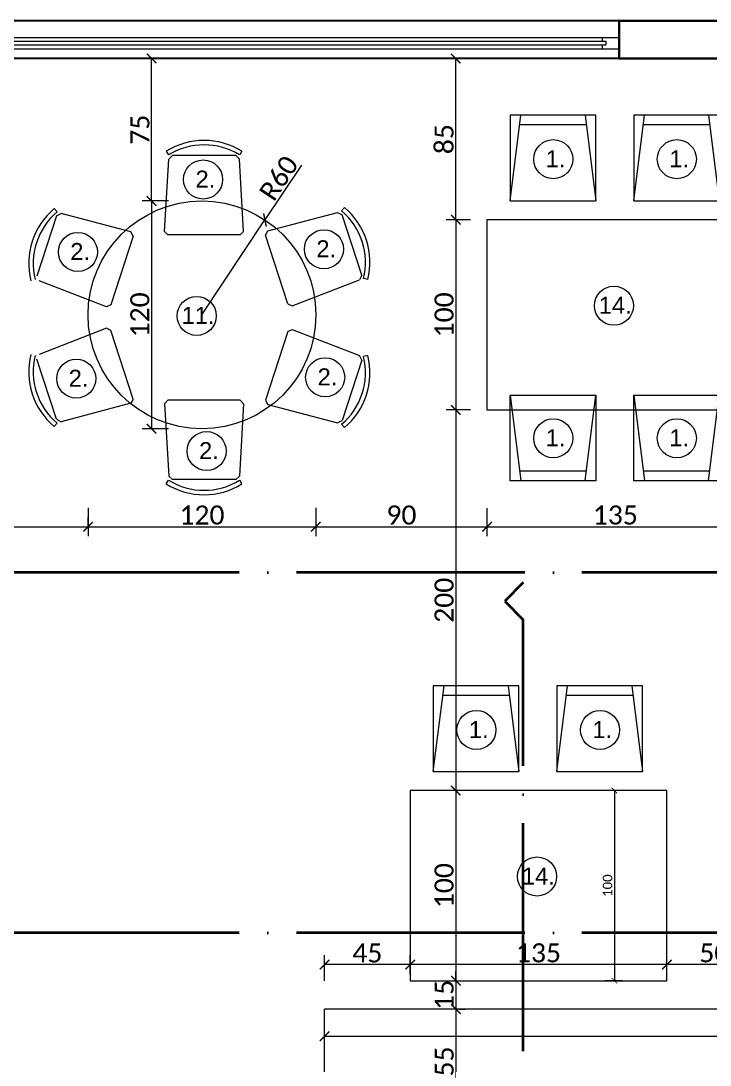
# Model space of a CAD drawing. Header units: centimetres. Extents: x -26724 to 60145, y -23645 to 6771.
# Drawn here: x -19110 to -18747, y 2330 to 2879 of the extents above; entities that cross this region are included whole.
import ezdxf

# ---------------------------------------------------------------- set-up
doc = ezdxf.new("R2010")
doc.units = ezdxf.units.CM
doc.linetypes.add('ACAD_ISO04W100', pattern=[30, 24, -3, 0, -3])
doc.linetypes.add('AUSGEZOGEN', pattern=[0])
for name, color, linetype, lineweight in [('4.KOTE', 88, 'Continuous', 15), ('namestaj', 8, 'Continuous', 9), ('namjestaj', 150, 'Continuous', 5), ('prozori', 140, 'Continuous', 13), ('zid', 7, 'Continuous', 40)]:
    doc.layers.add(name, color=color, linetype=linetype, lineweight=lineweight)
doc.layers.add('IZGLED 2', color=253, linetype='Continuous', lineweight=9, true_color=0x828282)
doc.layers.add('pozicije', color=7, linetype='Continuous')
doc.styles.add('0.15', font='arial.ttf', dxfattribs={"height": 0.15})
doc.styles.get("Standard").update_dxf_attribs({"font": 'calibri.ttf'})
doc.dimstyles.new('ja 1 30 izgledi zidova', dxfattribs={"dimtxt": 5, "dimasz": 3, "dimexe": 5, "dimexo": 5, "dimgap": 1, "dimtad": 1, "dimdec": 0, "dimtxsty": 'Standard', "dimblk": 'ARCHTICK', "dimcen": 2.5, "dimclrd": 256, "dimclrt": 7, "dimadec": 0, "dimazin": 0, "dimtfac": 1, "dimtdec": 0, "dimtix": 1, "dimtmove": 1, "dimatfit": 3, "dimldrblk": 'ARCHTICK', "dimfxl": 5, "dimfxlon": 1, "dimlwd": 0, "dimlwe": 9, "dimarcsym": 0})
doc.dimstyles.new('ja 1 50', dxfattribs={"dimtxt": 10, "dimasz": 5, "dimexe": 5, "dimexo": 5, "dimgap": 1, "dimtad": 1, "dimdec": 0, "dimtxsty": 'Standard', "dimblk": 'ARCHTICK', "dimcen": 2.5, "dimclrd": 256, "dimclrt": 7, "dimadec": 0, "dimazin": 0, "dimtfac": 1, "dimtdec": 0, "dimtix": 1, "dimtmove": 1, "dimatfit": 3, "dimldrblk": 'ARCHTICK', "dimfxl": 10, "dimfxlon": 1, "dimlwd": 0, "dimlwe": 9, "dimarcsym": 0})

# ---------------------------------------------------------------- blocks, each defined once
blk = doc.blocks.new('dto')
at = {"layer": 'namjestaj', "linetype": 'AUSGEZOGEN', "transparency": 33554687}
for p, q in [((2327.05, 2520.92, 13.5), (2327.03, 2475.92, 13.5)), ((2327.03, 2475.92, 13.5), (2332.68, 2520.91, 13.5)), ((2372.05, 2520.9, 13.5), (2327.05, 2520.92, 13.5)), ((2327.05, 2520.92, 13.5), (2327.05, 2520.92, 13.5)), ((2366.43, 2520.9, 13.5), (2372.03, 2475.9, 13.5)), ((2372.03, 2475.9, 13.5), (2372.05, 2520.9, 13.5)), ((2392.05, 2520.92, 13.5), (2392.03, 2475.92, 13.5)), ((2392.03, 2475.92, 13.5), (2397.68, 2520.91, 13.5)), ((2437.05, 2520.9, 13.5), (2392.05, 2520.92, 13.5)), ((2392.05, 2520.92, 13.5), (2392.05, 2520.92, 13.5)), ((2431.43, 2520.9, 13.5), (2437.03, 2475.9, 13.5)), ((2437.03, 2475.9, 13.5), (2437.05, 2520.9, 13.5)), ((2367.05, 2515.9, 13.5), (2332.05, 2515.91, 13.5)), ((2432.05, 2515.9, 13.5), (2397.05, 2515.91, 13.5)), ((2327.03, 2475.92, 13.5), (2372.03, 2475.9, 13.5)), ((2392.03, 2475.92, 13.5), (2437.03, 2475.9, 13.5))]:
    blk.add_line(p, q, dxfattribs=at)
at = {"layer": 'namjestaj', "elevation": 13.5}
blk.add_lwpolyline([(2449.86, 2365.91), (2449.86, 2465.91), (2314.86, 2465.91), (2314.86, 2365.91), (2449.86, 2365.91)], dxfattribs=at)
blk = doc.blocks.new('hzzzhhh')
at = {"layer": 'namjestaj', "linetype": 'AUSGEZOGEN', "transparency": 33554687}
for p, q in [((1852.43, 2784.08, 13.5), (1858.07, 2829.08, 13.5)), ((1852.45, 2829.08, 13.5), (1852.43, 2784.08, 13.5)), ((1897.45, 2829.06, 13.5), (1852.45, 2829.08, 13.5)), ((1852.45, 2829.08, 13.5), (1852.45, 2829.08, 13.5)), ((1891.82, 2829.07, 13.5), (1897.43, 2784.06, 13.5)), ((1897.43, 2784.06, 13.5), (1897.45, 2829.06, 13.5)), ((1917.43, 2784.08, 13.5), (1923.07, 2829.08, 13.5)), ((1917.45, 2829.08, 13.5), (1917.43, 2784.08, 13.5)), ((1962.45, 2829.06, 13.5), (1917.45, 2829.08, 13.5)), ((1917.45, 2829.08, 13.5), (1917.45, 2829.08, 13.5)), ((1956.82, 2829.07, 13.5), (1962.43, 2784.06, 13.5)), ((1962.43, 2784.06, 13.5), (1962.45, 2829.06, 13.5)), ((1892.45, 2824.07, 13.5), (1857.45, 2824.08, 13.5)), ((1957.45, 2824.07, 13.5), (1922.45, 2824.08, 13.5)), ((1852.43, 2784.08, 13.5), (1897.43, 2784.06, 13.5)), ((1917.43, 2784.08, 13.5), (1962.43, 2784.06, 13.5)), ((1852.43, 2681.84, 13.5), (1897.43, 2681.86, 13.5)), ((1852.43, 2681.84, 13.5), (1858.07, 2636.84, 13.5)), ((1852.45, 2636.84, 13.5), (1852.43, 2681.84, 13.5)), ((1891.82, 2636.86, 13.5), (1897.43, 2681.86, 13.5)), ((1897.43, 2681.86, 13.5), (1897.45, 2636.86, 13.5)), ((1917.43, 2681.84, 13.5), (1962.43, 2681.86, 13.5)), ((1917.43, 2681.84, 13.5), (1923.07, 2636.84, 13.5)), ((1917.45, 2636.84, 13.5), (1917.43, 2681.84, 13.5)), ((1956.82, 2636.86, 13.5), (1962.43, 2681.86, 13.5)), ((1962.43, 2681.86, 13.5), (1962.45, 2636.86, 13.5)), ((1892.45, 2641.86, 13.5), (1857.45, 2641.84, 13.5)), ((1957.45, 2641.86, 13.5), (1922.45, 2641.84, 13.5)), ((1897.45, 2636.86, 13.5), (1852.45, 2636.84, 13.5)), ((1852.45, 2636.84, 13.5), (1852.45, 2636.84, 13.5)), ((1962.45, 2636.86, 13.5), (1917.45, 2636.84, 13.5)), ((1917.45, 2636.84, 13.5), (1917.45, 2636.84, 13.5))]:
    blk.add_line(p, q, dxfattribs=at)
at = {"layer": 'namjestaj', "elevation": 13.5}
blk.add_lwpolyline([(1975.26, 2674.08), (1975.26, 2774.08), (1840.26, 2774.08), (1840.26, 2674.08), (1975.26, 2674.08)], dxfattribs=at)
blk = doc.blocks.new('tttt')
at = {"layer": 'namjestaj', "linetype": 'AUSGEZOGEN', "transparency": 33554687}
for p, q in [((982.74, 1351.88, 13.5), (984.85, 1389.85, 13.5)), ((983.55, 1394.01, 13.5), (984.77, 1392.04, 13.5)), ((984.85, 1389.85, 13.5), (986.81, 1391.7, 13.5)), ((1020.14, 1391.7, 13.5), (986.81, 1391.7, 13.5)), ((1020.14, 1391.7, 13.5), (1022.09, 1389.85, 13.5)), ((1024.2, 1351.88, 13.5), (1022.09, 1389.85, 13.5)), ((1023.41, 1394.01, 13.5), (1022.19, 1392.04, 13.5)), ((924.68, 1363.84, 13.5), (926.17, 1362.07, 13.5)), ((1036.97, 1352.16, 13.5), (1073.73, 1361.88, 13.5)), ((1073.73, 1361.88, 13.5), (1076.09, 1360.6, 13.5)), ((1077.28, 1364.41, 13.5), (1075.79, 1362.64, 13.5)), ((925.86, 1360.02, 13.5), (915.56, 1328.32, 13.5)), ((925.86, 1360.02, 13.5), (928.23, 1361.31, 13.5)), ((964.99, 1351.58, 13.5), (928.23, 1361.31, 13.5)), ((1086.39, 1328.89, 13.5), (1076.09, 1360.6, 13.5)), ((966.21, 1349.34, 13.5), (964.99, 1351.58, 13.5)), ((984.49, 1350.03, 13.5), (982.74, 1351.88, 13.5)), ((1022.45, 1350.03, 13.5), (1024.2, 1351.88, 13.5)), ((1035.75, 1349.92, 13.5), (1036.97, 1352.16, 13.5)), ((966.21, 1349.34, 13.5), (954.47, 1313.24, 13.5)), ((1022.45, 1350.03, 13.5), (984.49, 1350.03, 13.5)), ((1047.48, 1313.82, 13.5), (1035.75, 1349.92, 13.5)), ((952.18, 1312.15, 13.5), (916.72, 1325.89, 13.5)), ((1049.78, 1312.73, 13.5), (1085.24, 1326.46, 13.5)), ((1086.39, 1328.89, 13.5), (1085.24, 1326.46, 13.5)), ((1089.6, 1326.5, 13.5), (1087.35, 1327.05, 13.5)), ((954.47, 1313.24, 13.5), (952.18, 1312.15, 13.5)), ((1047.48, 1313.82, 13.5), (1049.78, 1312.73, 13.5)), ((952.18, 1300.92, 13.5), (916.72, 1287.18, 13.5)), ((954.47, 1299.83, 13.5), (952.18, 1300.92, 13.5)), ((966.21, 1263.72, 13.5), (954.47, 1299.83, 13.5)), ((1047.48, 1299.25, 13.5), (1035.75, 1263.14, 13.5)), ((1047.48, 1299.25, 13.5), (1049.78, 1300.34, 13.5)), ((1049.78, 1300.34, 13.5), (1085.24, 1286.6, 13.5)), ((1086.39, 1284.17, 13.5), (1085.24, 1286.6, 13.5)), ((1089.6, 1286.56, 13.5), (1087.35, 1286.01, 13.5)), ((925.86, 1253.05, 13.5), (915.56, 1284.75, 13.5)), ((1086.39, 1284.17, 13.5), (1076.09, 1252.47, 13.5)), ((966.21, 1263.72, 13.5), (964.99, 1261.49, 13.5)), ((984.49, 1263.04, 13.5), (982.74, 1261.19, 13.5)), ((1022.45, 1263.04, 13.5), (984.49, 1263.04, 13.5)), ((1022.45, 1263.04, 13.5), (1024.2, 1261.19, 13.5)), ((1035.75, 1263.14, 13.5), (1036.97, 1260.91, 13.5)), ((964.99, 1261.49, 13.5), (928.23, 1251.76, 13.5)), ((982.74, 1261.19, 13.5), (984.85, 1223.22, 13.5)), ((1024.2, 1261.19, 13.5), (1022.09, 1223.22, 13.5)), ((1036.97, 1260.91, 13.5), (1073.73, 1251.18, 13.5)), ((925.86, 1253.05, 13.5), (928.23, 1251.76, 13.5)), ((1073.73, 1251.18, 13.5), (1076.09, 1252.47, 13.5)), ((924.68, 1249.23, 13.5), (926.17, 1250.99, 13.5)), ((1077.28, 1248.66, 13.5), (1075.79, 1250.42, 13.5)), ((983.55, 1219.06, 13.5), (984.77, 1221.03, 13.5)), ((984.85, 1223.22, 13.5), (986.81, 1221.37, 13.5)), ((1020.14, 1221.37, 13.5), (986.81, 1221.37, 13.5)), ((1020.14, 1221.37, 13.5), (1022.09, 1223.22, 13.5)), ((1023.41, 1219.06, 13.5), (1022.19, 1221.03, 13.5))]:
    blk.add_line(p, q, dxfattribs=at)
blk.add_circle((1002.36, 1307.97, 13.5), 59.9, dxfattribs=at)
for centre, radius, start, end in [((1003.48, 1361.87, 13.5), 37.82, 58.1974, 121.8026), ((1003.48, 1361.87, 13.5), 35.5, 58.1974, 121.8026), ((949.08, 1334.95, 13.5), 37.82, 130.1974, 193.8026), ((949.08, 1334.95, 13.5), 35.5, 130.1974, 193.8026), ((1052.87, 1335.52, 13.5), 35.5, 346.1974, 49.8026), ((1052.87, 1335.52, 13.5), 37.82, 346.1974, 49.8026), ((949.08, 1278.11, 13.5), 37.82, 166.1974, 229.8026), ((949.08, 1278.11, 13.5), 35.5, 166.1974, 229.8026), ((1052.87, 1277.54, 13.5), 35.5, 310.1974, 13.8026), ((1052.87, 1277.54, 13.5), 37.82, 310.1974, 13.8026), ((1003.48, 1251.2, 13.5), 35.5, 238.1974, 301.8026), ((1003.48, 1251.2, 13.5), 37.82, 238.1974, 301.8026)]:
    blk.add_arc(centre, radius, start, end, dxfattribs=at)
blk = doc.blocks.new('_ArchTick')
at = {"color": 0, "linetype": 'ByBlock', "const_width": 0.15}
blk.add_lwpolyline([(-0.5, -0.5), (0.5, 0.5)], dxfattribs=at)
blk = doc.blocks.new('*D275')
at = {"layer": '4.KOTE', "color": 0, "lineweight": 9, "transparency": 16777216}
for p, q in [((-18793.44, 2473.91), (-18802.68, 2473.91)), ((-18793.44, 2373.91), (-18802.68, 2373.91))]:
    blk.add_line(p, q, dxfattribs=at)
at = {"layer": '4.KOTE', "lineweight": 0, "transparency": 16777216}
blk.add_line((-18797.68, 2473.91), (-18797.68, 2373.91), dxfattribs=at)
at = {"layer": 'Defpoints', "color": 0, "transparency": 16777216}
for p in [(-18770.07, 2473.91, 13.5), (-18797.68, 2373.91), (-18770.07, 2373.91, 13.5)]:
    blk.add_point(p, dxfattribs=at)
at = {"layer": '4.KOTE', "lineweight": 0, "transparency": 16777216, "xscale": 3, "yscale": 3, "zscale": 3}
for p, rotation in [((-18797.68, 2473.91), 90), ((-18797.68, 2373.91), 270)]:
    blk.add_blockref('_ArchTick', p, dxfattribs=dict(at, rotation=rotation))
at = {"layer": '4.KOTE', "color": 7, "transparency": 16777216, "insert": (-18801.24, 2423.91), "char_height": 5, "attachment_point": 5, "rotation": 90}
blk.add_mtext('100', dxfattribs=at)
blk = doc.blocks.new('*D1588')
at = {"layer": '4.KOTE', "color": 0, "lineweight": 9, "transparency": 16777216}
for p, q in [((-19032.18, 2783.95), (-19046.08, 2783.95)), ((-19032.22, 2664.19), (-19046.08, 2664.19))]:
    blk.add_line(p, q, dxfattribs=at)
at = {"layer": '4.KOTE', "lineweight": 0, "transparency": 16777216}
blk.add_line((-19041.08, 2783.95), (-19041.08, 2664.19), dxfattribs=at)
at = {"layer": 'Defpoints', "color": 0, "transparency": 16777216}
for p in [(-19012.74, 2783.95, 13.5), (-19041.08, 2664.19), (-19013.54, 2664.19, 13.5)]:
    blk.add_point(p, dxfattribs=at)
at = {"layer": '4.KOTE', "lineweight": 0, "transparency": 16777216, "xscale": 5, "yscale": 5, "zscale": 5}
for p, rotation in [((-19041.08, 2783.95), 90), ((-19041.08, 2664.19), 270)]:
    blk.add_blockref('_ArchTick', p, dxfattribs=dict(at, rotation=rotation))
at = {"layer": '4.KOTE', "color": 7, "transparency": 16777216, "insert": (-19047.2, 2724.07), "char_height": 10, "attachment_point": 5, "rotation": 90}
blk.add_mtext('120', dxfattribs=at)
blk = doc.blocks.new('*D1589')
at = {"layer": '4.KOTE', "color": 0, "lineweight": 9, "transparency": 16777216}
for p, q in [((-19074.46, 2622.55), (-19074.46, 2607.65)), ((-18954.67, 2622.55), (-18954.67, 2607.65))]:
    blk.add_line(p, q, dxfattribs=at)
at = {"layer": '4.KOTE', "lineweight": 0, "transparency": 16777216}
blk.add_line((-19074.46, 2612.65), (-18954.67, 2612.65), dxfattribs=at)
at = {"layer": 'Defpoints', "color": 0, "transparency": 16777216}
for p in [(-19074.46, 2724.22, 13.5), (-18954.67, 2723.93, 13.5), (-18954.67, 2612.65)]:
    blk.add_point(p, dxfattribs=at)
at = {"layer": '4.KOTE', "lineweight": 0, "transparency": 16777216, "xscale": 5, "yscale": 5, "zscale": 5, "rotation": 180}
blk.add_blockref('_ArchTick', (-19074.46, 2612.65), dxfattribs=at)
at = {"layer": '4.KOTE', "lineweight": 0, "transparency": 16777216, "xscale": 5, "yscale": 5, "zscale": 5}
blk.add_blockref('_ArchTick', (-18954.67, 2612.65), dxfattribs=at)
at = {"layer": '4.KOTE', "color": 7, "transparency": 16777216, "insert": (-19014.56, 2618.77), "char_height": 10, "attachment_point": 5}
blk.add_mtext('120', dxfattribs=at)
blk = doc.blocks.new('*D1590')
at = {"layer": '4.KOTE', "color": 0, "lineweight": 9, "transparency": 16777216}
for p, q in [((-18954.67, 2622.55), (-18954.67, 2607.65)), ((-18864.67, 2622.35), (-18864.67, 2607.65))]:
    blk.add_line(p, q, dxfattribs=at)
at = {"layer": '4.KOTE', "lineweight": 0, "transparency": 16777216}
blk.add_line((-18954.67, 2612.65), (-18864.67, 2612.65), dxfattribs=at)
at = {"layer": 'Defpoints', "color": 0, "transparency": 16777216}
for p in [(-18954.67, 2723.93, 13.5), (-18864.67, 2674.08, 13.5), (-18864.67, 2612.65)]:
    blk.add_point(p, dxfattribs=at)
at = {"layer": '4.KOTE', "lineweight": 0, "transparency": 16777216, "xscale": 5, "yscale": 5, "zscale": 5, "rotation": 180}
blk.add_blockref('_ArchTick', (-18954.67, 2612.65), dxfattribs=at)
at = {"layer": '4.KOTE', "lineweight": 0, "transparency": 16777216, "xscale": 5, "yscale": 5, "zscale": 5}
blk.add_blockref('_ArchTick', (-18864.67, 2612.65), dxfattribs=at)
at = {"layer": '4.KOTE', "color": 7, "transparency": 16777216, "insert": (-18909.67, 2618.77), "char_height": 10, "attachment_point": 5}
blk.add_mtext('90', dxfattribs=at)
blk = doc.blocks.new('*D1591')
at = {"layer": '4.KOTE', "color": 0, "lineweight": 9, "transparency": 16777216}
for p, q in [((-18864.67, 2622.35), (-18864.67, 2607.65)), ((-18729.67, 2622.35), (-18729.67, 2607.65))]:
    blk.add_line(p, q, dxfattribs=at)
at = {"layer": '4.KOTE', "lineweight": 0, "transparency": 16777216}
blk.add_line((-18864.67, 2612.65), (-18729.67, 2612.65), dxfattribs=at)
at = {"layer": 'Defpoints', "color": 0, "transparency": 16777216}
for p in [(-18864.67, 2674.08, 13.5), (-18729.67, 2674.08, 13.5), (-18729.67, 2612.65)]:
    blk.add_point(p, dxfattribs=at)
at = {"layer": '4.KOTE', "lineweight": 0, "transparency": 16777216, "xscale": 5, "yscale": 5, "zscale": 5, "rotation": 180}
blk.add_blockref('_ArchTick', (-18864.67, 2612.65), dxfattribs=at)
at = {"layer": '4.KOTE', "lineweight": 0, "transparency": 16777216, "xscale": 5, "yscale": 5, "zscale": 5}
blk.add_blockref('_ArchTick', (-18729.67, 2612.65), dxfattribs=at)
at = {"layer": '4.KOTE', "color": 7, "transparency": 16777216, "insert": (-18797.17, 2618.77), "char_height": 10, "attachment_point": 5}
blk.add_mtext('135', dxfattribs=at)
blk = doc.blocks.new('*D1599')
at = {"layer": '4.KOTE', "color": 0, "lineweight": 9, "transparency": 16777216}
for p, q in [((-19278.07, 2622.16), (-19278.07, 2607.65)), ((-19074.46, 2612.65), (-19074.46, 2617.65))]:
    blk.add_line(p, q, dxfattribs=at)
at = {"layer": '4.KOTE', "lineweight": 0, "transparency": 16777216}
blk.add_line((-19278.07, 2612.65), (-19074.46, 2612.65), dxfattribs=at)
at = {"layer": 'Defpoints', "color": 0, "transparency": 16777216}
for p in [(-19278.07, 2658.87, 13.5), (-19074.46, 2612.65), (-19074.46, 2612.65)]:
    blk.add_point(p, dxfattribs=at)
at = {"layer": '4.KOTE', "lineweight": 0, "transparency": 16777216, "xscale": 5, "yscale": 5, "zscale": 5, "rotation": 180}
blk.add_blockref('_ArchTick', (-19278.07, 2612.65), dxfattribs=at)
at = {"layer": '4.KOTE', "lineweight": 0, "transparency": 16777216, "xscale": 5, "yscale": 5, "zscale": 5}
blk.add_blockref('_ArchTick', (-19074.46, 2612.65), dxfattribs=at)
at = {"layer": '4.KOTE', "color": 7, "transparency": 16777216, "insert": (-19176.27, 2618.77), "char_height": 10, "attachment_point": 5}
blk.add_mtext('204', dxfattribs=at)
blk = doc.blocks.new('*D1627')
at = {"layer": '4.KOTE', "color": 0, "lineweight": 9, "transparency": 16777216}
for p, q in [((-19031.98, 2858.89), (-19046.08, 2858.89)), ((-19032.27, 2783.97), (-19046.08, 2783.97))]:
    blk.add_line(p, q, dxfattribs=at)
at = {"layer": '4.KOTE', "lineweight": 0, "transparency": 16777216}
blk.add_line((-19041.08, 2783.97), (-19041.08, 2858.89), dxfattribs=at)
at = {"layer": 'Defpoints', "color": 0, "transparency": 16777216}
for p in [(-19041.08, 2858.89), (-19008.94, 2858.89, 13.5), (-19014.23, 2783.97, 13.5)]:
    blk.add_point(p, dxfattribs=at)
at = {"layer": '4.KOTE', "lineweight": 0, "transparency": 16777216, "xscale": 5, "yscale": 5, "zscale": 5}
for p, rotation in [((-19041.08, 2858.89), 90), ((-19041.08, 2783.97), 270)]:
    blk.add_blockref('_ArchTick', p, dxfattribs=dict(at, rotation=rotation))
at = {"layer": '4.KOTE', "color": 7, "transparency": 16777216, "insert": (-19047.15, 2821.43), "char_height": 10, "attachment_point": 5, "rotation": 90}
blk.add_mtext('75', dxfattribs=at)
blk = doc.blocks.new('*D1628')
at = {"layer": '4.KOTE', "color": 0, "lineweight": 9, "transparency": 16777216}
for p, q in [((-18873.38, 2858.89), (-18886.06, 2858.89)), ((-18873.38, 2774.08), (-18886.06, 2774.08))]:
    blk.add_line(p, q, dxfattribs=at)
at = {"layer": '4.KOTE', "lineweight": 0, "transparency": 16777216}
blk.add_line((-18881.06, 2774.08), (-18881.06, 2858.89), dxfattribs=at)
at = {"layer": 'Defpoints', "color": 0, "transparency": 16777216}
for p in [(-18881.06, 2858.89), (-18864.67, 2858.89, 13.5), (-18864.67, 2774.08, 13.5)]:
    blk.add_point(p, dxfattribs=at)
at = {"layer": '4.KOTE', "lineweight": 0, "transparency": 16777216, "xscale": 5, "yscale": 5, "zscale": 5}
for p, rotation in [((-18881.06, 2858.89), 90), ((-18881.06, 2774.08), 270)]:
    blk.add_blockref('_ArchTick', p, dxfattribs=dict(at, rotation=rotation))
at = {"layer": '4.KOTE', "color": 7, "transparency": 16777216, "insert": (-18887.19, 2816.48), "char_height": 10, "attachment_point": 5, "rotation": 90}
blk.add_mtext('85', dxfattribs=at)
blk = doc.blocks.new('*D1629')
at = {"layer": '4.KOTE', "color": 0, "lineweight": 9, "transparency": 16777216}
for p, q in [((-18873.38, 2774.08), (-18886.06, 2774.08)), ((-18873.38, 2674.08), (-18886.06, 2674.08))]:
    blk.add_line(p, q, dxfattribs=at)
at = {"layer": '4.KOTE', "lineweight": 0, "transparency": 16777216}
blk.add_line((-18881.06, 2774.08), (-18881.06, 2674.08), dxfattribs=at)
at = {"layer": 'Defpoints', "color": 0, "transparency": 16777216}
for p in [(-18864.67, 2774.08, 13.5), (-18881.06, 2674.08), (-18864.67, 2674.08, 13.5)]:
    blk.add_point(p, dxfattribs=at)
at = {"layer": '4.KOTE', "lineweight": 0, "transparency": 16777216, "xscale": 5, "yscale": 5, "zscale": 5}
for p, rotation in [((-18881.06, 2774.08), 90), ((-18881.06, 2674.08), 270)]:
    blk.add_blockref('_ArchTick', p, dxfattribs=dict(at, rotation=rotation))
at = {"layer": '4.KOTE', "color": 7, "transparency": 16777216, "insert": (-18887.19, 2724.08), "char_height": 10, "attachment_point": 5, "rotation": 90}
blk.add_mtext('100', dxfattribs=at)
blk = doc.blocks.new('*D1630')
at = {"layer": '4.KOTE', "color": 0, "lineweight": 9, "transparency": 16777216}
for p, q in [((-18873.38, 2674.08), (-18886.06, 2674.08)), ((-18882.8, 2473.91), (-18886.06, 2473.91))]:
    blk.add_line(p, q, dxfattribs=at)
at = {"layer": '4.KOTE', "lineweight": 0, "transparency": 16777216}
blk.add_line((-18881.06, 2674.08), (-18881.06, 2473.91), dxfattribs=at)
at = {"layer": 'Defpoints', "color": 0, "transparency": 16777216}
for p in [(-18864.67, 2674.08, 13.5), (-18881.06, 2473.91, 13.5), (-18881.06, 2473.91)]:
    blk.add_point(p, dxfattribs=at)
at = {"layer": '4.KOTE', "lineweight": 0, "transparency": 16777216, "xscale": 5, "yscale": 5, "zscale": 5}
for p, rotation in [((-18881.06, 2674.08), 90), ((-18881.06, 2473.91), 270)]:
    blk.add_blockref('_ArchTick', p, dxfattribs=dict(at, rotation=rotation))
at = {"layer": '4.KOTE', "color": 7, "transparency": 16777216, "insert": (-18887.19, 2573.99), "char_height": 10, "attachment_point": 5, "rotation": 90}
blk.add_mtext('200', dxfattribs=at)
blk = doc.blocks.new('*D1631')
at = {"layer": '4.KOTE', "color": 0, "lineweight": 9, "transparency": 16777216}
for p, q in [((-18882.8, 2473.91), (-18886.06, 2473.91)), ((-18879.33, 2373.91), (-18876.06, 2373.91))]:
    blk.add_line(p, q, dxfattribs=at)
at = {"layer": '4.KOTE', "lineweight": 0, "transparency": 16777216}
blk.add_line((-18881.06, 2473.91), (-18881.06, 2373.91), dxfattribs=at)
at = {"layer": 'Defpoints', "color": 0, "transparency": 16777216}
for p in [(-18881.06, 2473.91, 13.5), (-18881.06, 2373.91, 13.5), (-18881.06, 2373.91)]:
    blk.add_point(p, dxfattribs=at)
at = {"layer": '4.KOTE', "lineweight": 0, "transparency": 16777216, "xscale": 5, "yscale": 5, "zscale": 5}
for p, rotation in [((-18881.06, 2473.91), 90), ((-18881.06, 2373.91), 270)]:
    blk.add_blockref('_ArchTick', p, dxfattribs=dict(at, rotation=rotation))
at = {"layer": '4.KOTE', "color": 7, "transparency": 16777216, "insert": (-18887.19, 2423.91), "char_height": 10, "attachment_point": 5, "rotation": 90}
blk.add_mtext('100', dxfattribs=at)
blk = doc.blocks.new('*D1632')
at = {"layer": '4.KOTE', "lineweight": 0, "transparency": 16777216}
for p, q in [((-18881.06, 2373.91), (-18881.06, 2378.91)), ((-18881.06, 2373.91), (-18881.06, 2358.98)), ((-18881.06, 2358.98), (-18881.06, 2353.98))]:
    blk.add_line(p, q, dxfattribs=at)
at = {"layer": '4.KOTE', "color": 0, "lineweight": 9, "transparency": 16777216}
for p, q in [((-18879.33, 2373.91), (-18876.06, 2373.91)), ((-18879.33, 2358.98), (-18876.06, 2358.98))]:
    blk.add_line(p, q, dxfattribs=at)
at = {"layer": 'Defpoints', "color": 0, "transparency": 16777216}
for p in [(-18881.06, 2373.91, 13.5), (-18881.06, 2358.98, 13.5), (-18881.06, 2358.98)]:
    blk.add_point(p, dxfattribs=at)
at = {"layer": '4.KOTE', "lineweight": 0, "transparency": 16777216, "xscale": 5, "yscale": 5, "zscale": 5}
for p, rotation in [((-18881.06, 2373.91), 270), ((-18881.06, 2358.98), 90)]:
    blk.add_blockref('_ArchTick', p, dxfattribs=dict(at, rotation=rotation))
at = {"layer": '4.KOTE', "color": 7, "transparency": 16777216, "insert": (-18887.15, 2366.44), "char_height": 10, "attachment_point": 5, "rotation": 90}
blk.add_mtext('15', dxfattribs=at)
blk = doc.blocks.new('*D1633')
at = {"layer": '4.KOTE', "lineweight": 0, "transparency": 16777216}
blk.add_line((-18881.06, 2358.98), (-18881.06, 2303.89), dxfattribs=at)
at = {"layer": '4.KOTE', "color": 0, "lineweight": 9, "transparency": 16777216}
for p, q in [((-18879.33, 2358.98), (-18876.06, 2358.98)), ((-18879.33, 2303.89), (-18876.06, 2303.89))]:
    blk.add_line(p, q, dxfattribs=at)
at = {"layer": 'Defpoints', "color": 0, "transparency": 16777216}
for p in [(-18881.06, 2358.98, 13.5), (-18881.06, 2303.89, 13.5), (-18881.06, 2303.89)]:
    blk.add_point(p, dxfattribs=at)
at = {"layer": '4.KOTE', "lineweight": 0, "transparency": 16777216, "xscale": 5, "yscale": 5, "zscale": 5}
for p, rotation in [((-18881.06, 2358.98), 90), ((-18881.06, 2303.89), 270)]:
    blk.add_blockref('_ArchTick', p, dxfattribs=dict(at, rotation=rotation))
at = {"layer": '4.KOTE', "color": 7, "transparency": 16777216, "insert": (-18887.14, 2331.43), "char_height": 10, "attachment_point": 5, "rotation": 90}
blk.add_mtext('55', dxfattribs=at)
blk = doc.blocks.new('*D1661')
at = {"layer": '4.KOTE', "color": 0, "lineweight": 9, "transparency": 16777216}
for p, q in [((-18770.07, 2377.44), (-18770.07, 2387.4)), ((-18720.07, 2377.44), (-18720.07, 2387.4))]:
    blk.add_line(p, q, dxfattribs=at)
at = {"layer": '4.KOTE', "lineweight": 0, "transparency": 16777216}
blk.add_line((-18720.07, 2382.4), (-18770.07, 2382.4), dxfattribs=at)
at = {"layer": 'Defpoints', "color": 0, "transparency": 16777216}
for p in [(-18770.07, 2382.4), (-18770.07, 2373.91, 13.5), (-18720.07, 2373.91, 13.5)]:
    blk.add_point(p, dxfattribs=at)
at = {"layer": '4.KOTE', "lineweight": 0, "transparency": 16777216, "xscale": 5, "yscale": 5, "zscale": 5, "rotation": 180}
blk.add_blockref('_ArchTick', (-18770.07, 2382.4), dxfattribs=at)
at = {"layer": '4.KOTE', "lineweight": 0, "transparency": 16777216, "xscale": 5, "yscale": 5, "zscale": 5}
blk.add_blockref('_ArchTick', (-18720.07, 2382.4), dxfattribs=at)
at = {"layer": '4.KOTE', "color": 7, "transparency": 16777216, "insert": (-18745.07, 2388.52), "char_height": 10, "attachment_point": 5}
blk.add_mtext('50', dxfattribs=at)
blk = doc.blocks.new('*D1662')
at = {"layer": '4.KOTE', "color": 0, "lineweight": 9, "transparency": 16777216}
for p, q in [((-18905.07, 2377.44), (-18905.07, 2387.4)), ((-18770.07, 2377.44), (-18770.07, 2387.4))]:
    blk.add_line(p, q, dxfattribs=at)
at = {"layer": '4.KOTE', "lineweight": 0, "transparency": 16777216}
blk.add_line((-18770.07, 2382.4), (-18905.07, 2382.4), dxfattribs=at)
at = {"layer": 'Defpoints', "color": 0, "transparency": 16777216}
for p in [(-18905.07, 2382.4), (-18905.07, 2373.91, 13.5), (-18770.07, 2373.91, 13.5)]:
    blk.add_point(p, dxfattribs=at)
at = {"layer": '4.KOTE', "lineweight": 0, "transparency": 16777216, "xscale": 5, "yscale": 5, "zscale": 5, "rotation": 180}
blk.add_blockref('_ArchTick', (-18905.07, 2382.4), dxfattribs=at)
at = {"layer": '4.KOTE', "lineweight": 0, "transparency": 16777216, "xscale": 5, "yscale": 5, "zscale": 5}
blk.add_blockref('_ArchTick', (-18770.07, 2382.4), dxfattribs=at)
at = {"layer": '4.KOTE', "color": 7, "transparency": 16777216, "insert": (-18837.57, 2388.52), "char_height": 10, "attachment_point": 5}
blk.add_mtext('135', dxfattribs=at)
blk = doc.blocks.new('*D1663')
at = {"layer": '4.KOTE', "color": 0, "lineweight": 9, "transparency": 16777216}
for p, q in [((-18950.07, 2373.85), (-18950.07, 2387.4)), ((-18905.07, 2377.44), (-18905.07, 2387.4))]:
    blk.add_line(p, q, dxfattribs=at)
at = {"layer": '4.KOTE', "lineweight": 0, "transparency": 16777216}
blk.add_line((-18905.07, 2382.4), (-18950.07, 2382.4), dxfattribs=at)
at = {"layer": 'Defpoints', "color": 0, "transparency": 16777216}
for p in [(-18950.07, 2382.4), (-18905.07, 2373.91, 13.5), (-18950.07, 2358.98, 13.5)]:
    blk.add_point(p, dxfattribs=at)
at = {"layer": '4.KOTE', "lineweight": 0, "transparency": 16777216, "xscale": 5, "yscale": 5, "zscale": 5, "rotation": 180}
blk.add_blockref('_ArchTick', (-18950.07, 2382.4), dxfattribs=at)
at = {"layer": '4.KOTE', "lineweight": 0, "transparency": 16777216, "xscale": 5, "yscale": 5, "zscale": 5}
blk.add_blockref('_ArchTick', (-18905.07, 2382.4), dxfattribs=at)
at = {"layer": '4.KOTE', "color": 7, "transparency": 16777216, "insert": (-18927.57, 2388.47), "char_height": 10, "attachment_point": 5}
blk.add_mtext('45', dxfattribs=at)
blk = doc.blocks.new('*D1705')
at = {"layer": '4.KOTE', "lineweight": 0, "transparency": 16777216}
for p in [(-18962.25, 2802.84), (-19014.56, 2724.08)]:
    blk.add_line(p, (-18981.42, 2773.97), dxfattribs=at)
at = {"layer": 'Defpoints', "color": 0, "transparency": 16777216}
for p in [(-18981.42, 2773.97, 13.5), (-19014.56, 2724.08, 13.5)]:
    blk.add_point(p, dxfattribs=at)
at = {"layer": '4.KOTE', "lineweight": 0, "transparency": 16777216, "xscale": 5, "yscale": 5, "zscale": 5, "rotation": 236.4061551530802}
blk.add_blockref('_ArchTick', (-18981.42, 2773.97), dxfattribs=at)
at = {"layer": '4.KOTE', "color": 7, "transparency": 16777216, "insert": (-18974.17, 2795.96), "char_height": 10, "attachment_point": 5, "rotation": 56.4062}
blk.add_mtext('R60', dxfattribs=at)
blk = doc.blocks.new('*D2152')
at = {"layer": '4.KOTE', "color": 0, "lineweight": 9, "transparency": 16777216}
for p, q in [((-18950.07, 2339.09), (-18950.07, 2349.67)), ((-17985.07, 2346.82), (-17985.07, 2349.67))]:
    blk.add_line(p, q, dxfattribs=at)
at = {"layer": '4.KOTE', "lineweight": 0, "transparency": 16777216}
blk.add_line((-18950.07, 2344.67), (-17985.07, 2344.67), dxfattribs=at)
at = {"layer": 'Defpoints', "color": 0, "transparency": 16777216}
for p in [(-17985.07, 2344.67), (-17985.07, 2344.44, 27), (-18950.07, 2335.46, 13.5)]:
    blk.add_point(p, dxfattribs=at)
at = {"layer": '4.KOTE', "lineweight": 0, "transparency": 16777216, "xscale": 5, "yscale": 5, "zscale": 5, "rotation": 180}
blk.add_blockref('_ArchTick', (-18950.07, 2344.67), dxfattribs=at)
at = {"layer": '4.KOTE', "lineweight": 0, "transparency": 16777216, "xscale": 5, "yscale": 5, "zscale": 5}
blk.add_blockref('_ArchTick', (-17985.07, 2344.67), dxfattribs=at)
at = {"layer": '4.KOTE', "color": 7, "transparency": 16777216, "insert": (-18467.57, 2350.79), "char_height": 10, "attachment_point": 5}
blk.add_mtext('965', dxfattribs=at)

msp = doc.modelspace()

# ---------------------------------------------------------------- linework, layer by layer
at = {"layer": 'IZGLED 2', "lineweight": 25, "ltscale": 12}
for p, q in [((-18795.07, 2878.67, 13.5), (-19150.07, 2878.67, 13.5)), ((-18795.07, 2858.89, 13.5), (-19150.07, 2858.89, 13.5))]:
    msp.add_line(p, q, dxfattribs=at)
at = {"layer": 'IZGLED 2', "color": 32, "linetype": 'ACAD_ISO04W100', "lineweight": 35, "ltscale": 5}
for p, q in [((-17794.14, 2588.67), (-19646.43, 2588.67)), ((-18845.56, 2186.7, 13.5), (-18845.56, 2563.71, 13.5)), ((-17794.14, 2399.11), (-19646.43, 2399.11))]:
    msp.add_line(p, q, dxfattribs=at)
at = {"layer": 'IZGLED 2', "color": 32, "lineweight": 35}
for p, q in [((-18845.56, 2583.25, 13.5), (-18855.32, 2573.48, 13.5)), ((-18855.32, 2573.48, 13.5), (-18845.56, 2563.71, 13.5))]:
    msp.add_line(p, q, dxfattribs=at)
at = {"layer": 'namestaj'}
for centre in [(-18829.8, 2805.94), (-18764.8, 2805.94), (-19013.95, 2795.25), (-18950.4, 2758.59, -13.5), (-19079.82, 2757.16, -13.5), (-18797.92, 2728.9, 13.5), (-19017.33, 2723.54), (-19080.66, 2690.52), (-18949.76, 2691.24, -13.5), (-18829.8, 2659.18), (-18764.8, 2659.18), (-19012.1, 2652.44, -13.5), (-18870.21, 2505.77), (-18805.21, 2505.77), (-18838.32, 2428.73, 13.5)]:
    msp.add_circle(centre, 10.27, dxfattribs=at)
at = {"layer": 'namjestaj', "transparency": 33554687}
for p in [(-17985.07, 2358.98, 13.5), (-18950.07, 2303.89, 13.5)]:
    msp.add_line(p, (-18950.07, 2358.98, 13.5), dxfattribs=at)
at = {"layer": 'prozori'}
for p, q in [((-19150.07, 2870, 13.5), (-18795.07, 2870, 13.5)), ((-19143.07, 2868, 13.5), (-18802.07, 2868, 13.5)), ((-18804.07, 2870, 13.5), (-18804.07, 2868, 13.5)), ((-18802.07, 2868, 13.5), (-18802.07, 2866, 13.5)), ((-19150.07, 2864, 13.5), (-18795.07, 2864, 13.5)), ((-19143.07, 2866, 13.5), (-18802.07, 2866, 13.5)), ((-18804.07, 2866, 13.5), (-18804.07, 2864, 13.5))]:
    msp.add_line(p, q, dxfattribs=at)
at = {"layer": 'zid', "lineweight": 30}
for p, q in [((-18740.07, 2878.67, 13.5), (-18795.07, 2878.67, 13.5)), ((-18795.07, 2858.89, 13.5), (-18795.07, 2878.67, 13.5)), ((-18795.07, 2858.89, 13.5), (-18740.07, 2858.89, 13.5))]:
    msp.add_line(p, q, dxfattribs=at)

# ---------------------------------------------------------------- block references
for name, p in [('hzzzhhh', (-20704.92, 0)), ('tttt', (-20016.92, 1416.1)), ('dto', (-21219.93, 8))]:
    msp.add_blockref(name, p)

# ---------------------------------------------------------------- texts
at = {"layer": 'pozicije', "style": '0.15'}
for s, p in [('1.', (-18833.8, 2801.7)), ('1.', (-18768.8, 2801.7)), ('2.', (-19017.95, 2791.02)), ('2.', (-18954.39, 2754.36, -13.5)), ('2.', (-19083.82, 2752.92, -13.5)), ('14.', (-18805.88, 2724.66, 13.5)), ('11.', (-19025.29, 2719.31)), ('2.', (-19084.66, 2686.28)), ('2.', (-18953.75, 2687, -13.5)), ('1.', (-18833.8, 2654.95)), ('1.', (-18768.8, 2654.95)), ('2.', (-19016.09, 2648.2, -13.5)), ('1.', (-18874.2, 2501.53)), ('1.', (-18809.2, 2501.53)), ('14.', (-18846.29, 2424.49, 13.5))]:
    msp.add_text(s, height=8.93, dxfattribs=at).set_placement(p)

# ---------------------------------------------------------------- dimensions: what is measured, and where the dimension line sits
at = {"layer": '4.KOTE'}
for base, p1, p2, dimstyle, picture, middle in [((-19041.08, 2858.89), (-19014.23, 2783.97, 13.5), (-19008.94, 2858.89, 13.5), 'ja 1 50', '*D1627', (-19047.15, 2821.43)), ((-18881.06, 2858.89), (-18864.67, 2774.08, 13.5), (-18864.67, 2858.89, 13.5), 'ja 1 50', '*D1628', (-18887.19, 2816.48)), ((-19041.08, 2664.19), (-19012.74, 2783.95, 13.5), (-19013.54, 2664.19, 13.5), 'ja 1 50', '*D1588', (-19047.2, 2724.07)), ((-18881.06, 2674.08), (-18864.67, 2774.08, 13.5), (-18864.67, 2674.08, 13.5), 'ja 1 50', '*D1629', (-18887.19, 2724.08)), ((-18881.06, 2473.91), (-18864.67, 2674.08, 13.5), (-18881.06, 2473.91, 13.5), 'ja 1 50', '*D1630', (-18887.19, 2573.99)), ((-18881.06, 2373.91), (-18881.06, 2473.91, 13.5), (-18881.06, 2373.91, 13.5), 'ja 1 50', '*D1631', (-18887.19, 2423.91)), ((-18797.68, 2373.91), (-18770.07, 2473.91, 13.5), (-18770.07, 2373.91, 13.5), 'ja 1 30 izgledi zidova', '*D275', (-18801.24, 2423.91)), ((-18881.06, 2358.98), (-18881.06, 2373.91, 13.5), (-18881.06, 2358.98, 13.5), 'ja 1 50', '*D1632', (-18887.15, 2366.44)), ((-18881.06, 2303.89), (-18881.06, 2358.98, 13.5), (-18881.06, 2303.89, 13.5), 'ja 1 50', '*D1633', (-18887.14, 2331.43))]:
    dim = msp.add_linear_dim(base=base, p1=p1, p2=p2, angle=90, dimstyle=dimstyle, dxfattribs=at)
    dim.commit()
    dim.dimension.update_dxf_attribs({"geometry": picture, "text_midpoint": middle})
dim = msp.add_radius_dim(center=(-19014.56, 2724.08, 13.5), mpoint=(-18981.42, 2773.97, 13.5), dimstyle='ja 1 50', dxfattribs=at)
dim.commit()
dim.dimension.update_dxf_attribs({"geometry": '*D1705', "text_midpoint": (-18974.17, 2795.96)})
for base, p1, p2, picture, middle in [((-18954.67, 2612.65), (-19074.46, 2724.22, 13.5), (-18954.67, 2723.93, 13.5), '*D1589', (-19014.56, 2618.77)), ((-18864.67, 2612.65), (-18954.67, 2723.93, 13.5), (-18864.67, 2674.08, 13.5), '*D1590', (-18909.67, 2618.77)), ((-18729.67, 2612.65), (-18864.67, 2674.08, 13.5), (-18729.67, 2674.08, 13.5), '*D1591', (-18797.17, 2618.77)), ((-19074.46, 2612.65), (-19278.07, 2658.87, 13.5), (-19074.46, 2612.65), '*D1599', (-19176.27, 2618.77)), ((-18950.07, 2382.4), (-18905.07, 2373.91, 13.5), (-18950.07, 2358.98, 13.5), '*D1663', (-18927.57, 2388.47)), ((-18905.07, 2382.4), (-18770.07, 2373.91, 13.5), (-18905.07, 2373.91, 13.5), '*D1662', (-18837.57, 2388.52)), ((-18770.07, 2382.4), (-18720.07, 2373.91, 13.5), (-18770.07, 2373.91, 13.5), '*D1661', (-18745.07, 2388.52)), ((-17985.07, 2344.67), (-18950.07, 2335.46, 13.5), (-17985.07, 2344.44, 27), '*D2152', (-18467.57, 2350.79))]:
    dim = msp.add_linear_dim(base=base, p1=p1, p2=p2, dimstyle='ja 1 50', dxfattribs=at)
    dim.commit()
    dim.dimension.update_dxf_attribs({"geometry": picture, "text_midpoint": middle})

doc.saveas('drawing.dxf')
